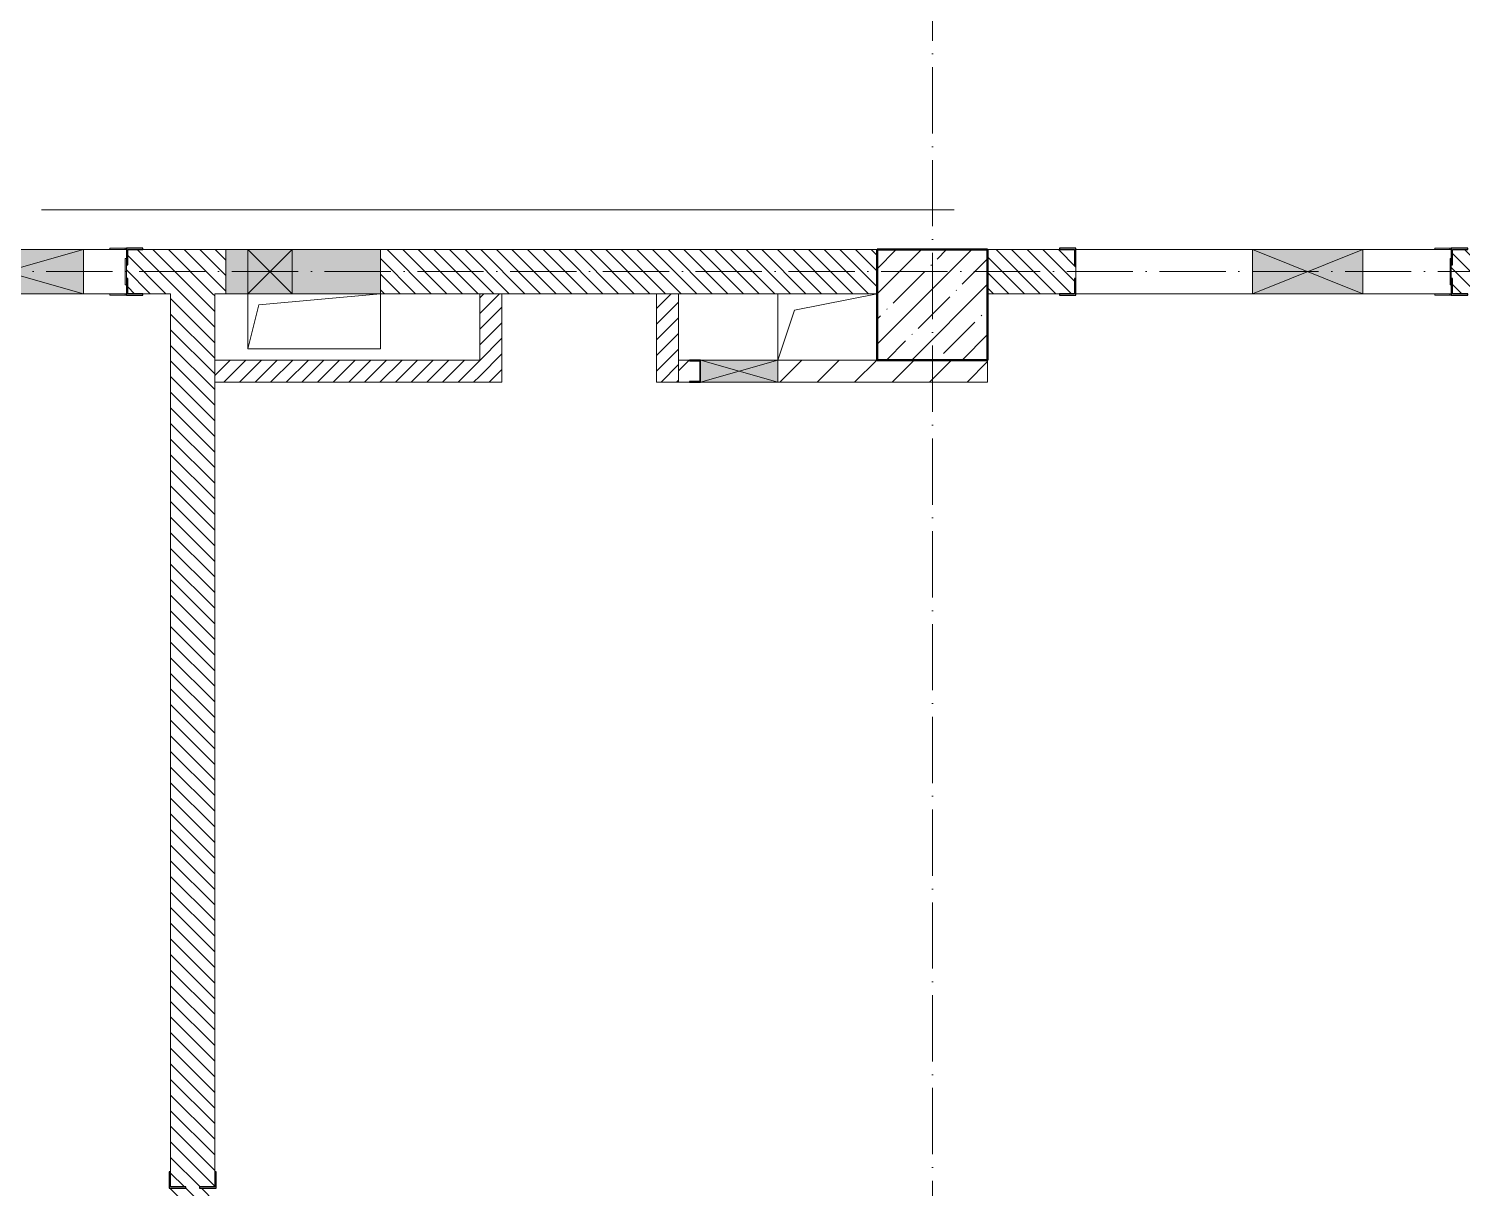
# Model space of a CAD drawing. Header units: millimetres. Extents: x -12989 to 629078, y -109036 to 555275.
# Drawn here: x 315628 to 322121, y -27932 to -22682 of the extents above; entities that cross this region are included whole.
import ezdxf

# ---------------------------------------------------------------- set-up
doc = ezdxf.new("R2010")
doc.units = ezdxf.units.MM
doc.linetypes.add('50_200_ШТРИХ_1Т_ш5_п1_п1_', pattern=[700, 500, -100, 0, -100])
for name, color, linetype, lineweight in [('4 -стяжа', 7, 'Continuous', 30), ('A-DETL-GENF-OTLN', 7, 'Continuous', 9), ('A-DETL-GENF-OTLN-2', 7, 'Continuous', 5), ('A-FLOR-____-OTLN', 7, 'Continuous', 9), ('A-GENM-____-MCUT', 7, 'Continuous', 25), ('A-GENM-____-OTLN', 7, 'Continuous', 9), ('A-GENM-____-OTLN-1', 7, 'Continuous', 25), ('A-GLAZ-____-OTLN', 7, 'Continuous', 9), ('A-WALL-____-MCUT', 7, 'Continuous', 13), ('A-WALL-____-PATT-1', 7, 'Continuous', 9), ('A-WALL-FNSH-MCUT-1', 7, 'Continuous', 9), ('I-WALL-____-OTLN', 7, 'Continuous', 9), ('S-COLS-____-MCUT', 7, 'Continuous', 50), ('S-COLS-____-OTLN', 7, 'Continuous', 9), ('S-GRID-____-OTLN-1', 7, '50_200_ШТРИХ_1Т_ш5_п1_п1_', 9)]:
    doc.layers.add(name, color=color, linetype=linetype, lineweight=lineweight)
doc.layers.add('A-DETL-GENF-OTLN-3', color=9, linetype='Continuous', lineweight=9, true_color=0x808080)
doc.layers.get('4 -стяжа').off()
pattern_1 = [(135, (283770.707, -86863.456), (-35.35534, -35.35534), [])]
pattern_2 = [(45, (283770.707, -86863.456), (-35.35534, 35.35534), [])]

# ---------------------------------------------------------------- blocks, each defined once
blk = doc.blocks.new('BSC_Колонна _Прямоугольная - 500х500-V15-АР1_План отверстий 3 этажа в осях 1-64_Ю-ЯЯ')
at = {"layer": 'S-COLS-____-OTLN'}
h = blk.add_hatch(dxfattribs=at)
h.set_pattern_fill('FP_22', color=256, style=0, pattern_type=2)
h.set_pattern_definition([(45, (-35950, -62931.04), (-114.04925, 114.04925), []), (45, (-35835.95, -62931.04), (-114.04925, 114.04925), [201.613, -40.323, 3.353, -36.97])])
h.paths.add_polyline_path([(-250, -250), (250, -250), (250, 250), (-250, 250)], flags=0)
at = {"layer": 'S-COLS-____-MCUT'}
for p, q in [((250, 250), (-250, 250)), ((-250, 250), (-250, -250)), ((250, -250), (250, 250)), ((-250, -250), (250, -250))]:
    blk.add_line(p, q, dxfattribs=at)
blk = doc.blocks.new('Фахверк_СКБ_Уголок - 200_3960-28268576-АР1_План отверстий 3 этажа в осях 1-64_Ю-ЯЯ')
at = {"layer": 'A-GENM-____-MCUT'}
for p, q in [((200, 156), (125, 156)), ((125, 156), (125, 81)), ((131, 81), (131, 150)), ((131, 150), (200, 150)), ((200, 150), (200, 156)), ((125, 81), (131, 81)), ((131, 19), (125, 19)), ((125, 19), (125, -56)), ((131, -50), (131, 19)), ((125, -56), (200, -56)), ((200, -50), (131, -50)), ((200, -56), (200, -50))]:
    blk.add_line(p, q, dxfattribs=at)
blk = doc.blocks.new('154_Стойка_СКБ_Уголок - СМ-2480_200-28346303-АР1_План отверстий 3 этажа в осях 1-64_Ю-ЯЯ')
at = {"layer": 'A-GENM-____-MCUT'}
for p, q in [((125, 156), (125, 81)), ((200, 156), (125, 156)), ((131, 81), (131, 150)), ((131, 150), (200, 150)), ((200, 150), (200, 156)), ((125, 81), (131, 81)), ((131, 19), (125, 19)), ((125, 19), (125, -56)), ((131, -50), (131, 19)), ((125, -56), (200, -56)), ((200, -50), (131, -50)), ((200, -56), (200, -50))]:
    blk.add_line(p, q, dxfattribs=at)
blk = doc.blocks.new('Стойка_Влож_Полоса боковая - Полоса-V164-АР1_План отверстий 3 этажа в осях 1-64_Ю-ЯЯ')
at = {"layer": 'A-GENM-____-OTLN'}
for p, q in [((-5, 60), (0, 60)), ((-5, -60), (-5, 60)), ((0, 31), (0, -31)), ((0, -60), (-5, -60))]:
    blk.add_line(p, q, dxfattribs=at)
blk = doc.blocks.new('Стойка_Влож_Уголок_Опорный - Уголок-28213941-АР1_План отверстий 3 этажа в осях 1-64_Ю-ЯЯ')
at = {"layer": 'A-GENM-____-OTLN'}
for p, q in [((-212, -6), (-212, 0)), ((0, 0), (0, -6)), ((-212, -75), (-212, -6)), ((-212, -6), (-206, -6)), ((-6, -6), (0, -6)), ((0, -6), (0, -75)), ((-212, -75), (-206, -75)), ((-6, -75), (0, -75))]:
    blk.add_line(p, q, dxfattribs=at)
blk = doc.blocks.new('Фахверк_СКБ_Уголок - 200_3960-28339211-АР1_План отверстий 3 этажа в осях 1-64_Ю-ЯЯ')
at = {"layer": 'A-GENM-____-MCUT'}
for p, q in [((125, 156), (50, 156)), ((50, 156), (50, 150)), ((50, 150), (119, 150)), ((119, 150), (119, 81)), ((125, 81), (125, 156)), ((119, 81), (125, 81)), ((125, 19), (119, 19)), ((119, 19), (119, -50)), ((125, -56), (125, 19)), ((119, -50), (50, -50)), ((50, -50), (50, -56)), ((50, -56), (125, -56))]:
    blk.add_line(p, q, dxfattribs=at)
blk = doc.blocks.new('AR_Отверстие Ниша - Лючок-36918136-АР1_План отверстий 3 этажа в осях 1-64_Ю-ЯЯ')
at = {"layer": 'A-GLAZ-____-OTLN'}
h = blk.add_hatch(color=256, dxfattribs=at)
h.paths.add_polyline_path([(-350, -100), (-250, -100), (-250, 100), (-350, 100)], flags=0)
h.paths.add_polyline_path([(350, -100), (350, 100), (-50, 100), (-50, -100)], flags=0)
for p, q in [((-350, 100), (-250, 100)), ((-350, -100), (-350, 100)), ((-50, 100), (350, 100)), ((350, 100), (350, -100)), ((-250, -100), (-350, -100)), ((350, -100), (-50, -100))]:
    blk.add_line(p, q, dxfattribs=at)
blk = doc.blocks.new('AR_Отверстие прямоугольное _в стене_ - AR_Отверстие прямоугольное _в стене__ВК-32405534-АР1_План отверстий 3 этажа в осях 1-64_Ю-ЯЯ')
at = {"layer": 'A-GLAZ-____-OTLN'}
blk.add_hatch(color=256, dxfattribs=at).paths.add_polyline_path([(100, -100), (100, 100), (-100, 100), (-100, -100)], flags=0)
at = {"layer": 'A-DETL-GENF-OTLN'}
for p, q in [((-100, -100), (-100, 100)), ((-100, 100), (100, 100)), ((100, 100), (-100, -100)), ((-100, 100), (100, -100)), ((100, 100), (-100, 100)), ((-100, 100), (-100, -100)), ((100, 100), (100, -100)), ((100, -100), (100, 100)), ((100, -100), (-100, -100)), ((-100, -100), (100, -100))]:
    blk.add_line(p, q, dxfattribs=at)
blk = doc.blocks.new('AR_Отверстие прямоугольное _в плите_ - AR_Отверстие прямоугольное _в плите_-30459255-АР1_План отверстий 3 этажа в осях 1-64_Ю-ЯЯ')
at = {"layer": 'A-GENM-____-OTLN'}
for p, q in [((-300, 125), (-300, -125)), ((-300, -125), (-250, 75)), ((-250, 75), (300, 125)), ((300, -125), (300, 125)), ((-300, -125), (300, -125))]:
    blk.add_line(p, q, dxfattribs=at)
blk = doc.blocks.new('AR_Отверстие прямоугольное _в плите_ - AR_Отверстие прямоугольное _в плите_-V198-АР1_План отверстий 3 этажа в осях 1-64_Ю-ЯЯ')
at = {"layer": 'A-GENM-____-OTLN'}
for p, q in [((-225, 150), (-225, -150)), ((-150, 75), (225, 150)), ((-225, -150), (-150, 75))]:
    blk.add_line(p, q, dxfattribs=at)
blk = doc.blocks.new('AR_Отверстие прямоугольное _в стене_ - AR_Отверстие прямоугольное _в стене__ОВ-36917871-АР1_План отверстий 3 этажа в осях 1-64_Ю-ЯЯ')
at = {"layer": 'A-GLAZ-____-OTLN'}
blk.add_hatch(color=256, dxfattribs=at).paths.add_polyline_path([(350, -100), (350, 100), (-350, 100), (-350, -100)], flags=0)
at = {"layer": 'A-DETL-GENF-OTLN'}
for p, q in [((-350, -100), (-350, 100)), ((-350, 100), (350, 100)), ((350, 100), (-350, -100)), ((-350, 100), (350, -100)), ((350, 100), (-350, 100)), ((-350, 100), (-350, -100)), ((350, 100), (350, -100)), ((350, -100), (350, 100)), ((350, -100), (-350, -100)), ((-350, -100), (350, -100))]:
    blk.add_line(p, q, dxfattribs=at)
blk = doc.blocks.new('AR_Отверстие прямоугольное _в стене_ - AR_Отверстие прямоугольное _в стене__ОВ-36925132-АР1_План отверстий 3 этажа в осях 1-64_Ю-ЯЯ')
at = {"layer": 'A-GLAZ-____-OTLN'}
blk.add_hatch(color=256, dxfattribs=at).paths.add_polyline_path([(-175, -50), (175, -50), (175, 50), (-175, 50), (-175, -47)], flags=0)
at = {"layer": 'A-DETL-GENF-OTLN'}
for p, q in [((-175, 50), (175, 50)), ((175, 50), (-175, -50)), ((-175, 50), (175, -50)), ((175, 50), (-175, 50)), ((175, 50), (175, -50)), ((175, -50), (175, 50)), ((175, -50), (-175, -50)), ((-175, -50), (175, -50))]:
    blk.add_line(p, q, dxfattribs=at)
blk = doc.blocks.new('AR_Отверстие прямоугольное _в стене_ - AR_Отверстие прямоугольное _в стене__ОВ-36924659-АР1_План отверстий 3 этажа в осях 1-64_Ю-ЯЯ')
at = {"layer": 'A-GLAZ-____-OTLN'}
blk.add_hatch(color=256, dxfattribs=at).paths.add_polyline_path([(250, -100), (250, 100), (-250, 100), (-250, -100)], flags=0)
at = {"layer": 'A-DETL-GENF-OTLN'}
for p, q in [((-250, -100), (-250, 100)), ((-250, 100), (250, 100)), ((250, 100), (-250, -100)), ((-250, 100), (250, -100)), ((250, 100), (-250, 100)), ((-250, 100), (-250, -100)), ((250, 100), (250, -100)), ((250, -100), (250, 100)), ((250, -100), (-250, -100)), ((-250, -100), (250, -100))]:
    blk.add_line(p, q, dxfattribs=at)
blk = doc.blocks.new('154_Фахверк_СКБ_Швеллер - Тип_100_3960_зеркало-36793856-АР1_План отверстий 3 этажа в осях 1-64_Ю-ЯЯ')
at = {"layer": 'A-GENM-____-MCUT'}
for p, q in [((175, 50), (125, 50)), ((125, 50), (125, -50)), ((128, 47), (175, 47)), ((128, -47), (128, 47)), ((175, 47), (175, 50)), ((125, -50), (175, -50)), ((175, -47), (128, -47)), ((175, -50), (175, -47))]:
    blk.add_line(p, q, dxfattribs=at)
blk = doc.blocks.new('DET_L_Имитация разреза_ISO2-5 - Низ-29858842-АР1_План отверстий 3 этажа в осях 1-64_Ю-ЯЯ')
at = {"layer": 'A-DETL-GENF-OTLN-3'}
blk.add_line((143.1, 0), (4276.5, 0), dxfattribs=at)
blk = doc.blocks.new('3эт')
at = {"layer": 'S-GRID-____-OTLN-1', "color": 251, "ltscale": 0.6, "true_color": 0x636466}
for p, q in [((319720.7, 4029.4), (319720.7, -33971.9)), ((387845.1, -23782.4), (279101.9, -23782.4))]:
    blk.add_line(p, q, dxfattribs=at)

msp = doc.modelspace()

# ---------------------------------------------------------------- hatches: boundary and pattern name
at = {"layer": 'A-WALL-____-PATT-1'}
h = msp.add_hatch(dxfattribs=at)
h.set_pattern_fill('FP_9', color=256, style=0, pattern_type=2)
h.set_pattern_definition(pattern_1)
h.paths.add_polyline_path([(319470.7074, -23882.4142), (319470.7074, -23682.4142), (317220.7074, -23682.4142), (317220.7074, -23882.4142), (319105.9672, -23882.4142)], flags=0)
h.paths.add_polyline_path([(316076.7074, -23882.4142), (316520.7074, -23882.4142), (316520.7074, -23682.4142), (316076.7074, -23682.4142), (316076.7074, -23751.4142), (316070.7074, -23751.4142), (316070.7074, -23813.4142), (316076.7074, -23813.4142), (316076.7074, -23842.4142)], flags=0)
h.paths.add_polyline_path([(314295.7074, -23882.4142), (314364.7074, -23882.4142), (314364.7074, -23813.4142), (314370.7074, -23813.4142), (314370.7074, -23751.4142), (314364.7074, -23751.4142), (314364.7074, -23682.4142), (313970.7074, -23682.4142), (313970.7074, -23882.4142)], flags=0)
h = msp.add_hatch(dxfattribs=at)
h.set_pattern_fill('FP_9', color=256, style=0, pattern_type=2)
h.set_pattern_definition(pattern_1)
h.paths.add_polyline_path([(320295.7074, -23882.4142), (320364.7074, -23882.4142), (320364.7074, -23813.4142), (320370.7074, -23813.4142), (320370.7074, -23751.4142), (320364.7074, -23751.4142), (320364.7074, -23682.4142), (319970.7074, -23682.4142), (319970.7074, -23882.4142), (320164.7074, -23882.4142)], flags=0)
h.paths.add_polyline_path([(322076.7074, -23882.4142), (322470.7074, -23882.4142), (322470.7074, -23682.4142), (322076.7074, -23682.4142), (322076.7074, -23751.4142), (322070.7074, -23751.4142), (322070.7074, -23813.4142), (322076.7074, -23813.4142), (322076.7074, -23842.4142)], flags=0)
h = msp.add_hatch(dxfattribs=at)
h.set_pattern_fill('FP_9', color=256, style=0, pattern_type=2)
h.set_pattern_definition(pattern_1)
h.paths.add_polyline_path([(316470.7074, -31432.4142), (316470.7074, -27932.4142), (316401.7074, -27932.4142), (316401.7074, -27926.4142), (316470.7074, -27926.4142), (316470.7074, -23882.4142), (316270.7074, -23882.4142), (316270.7074, -27926.4142), (316339.7074, -27926.4142), (316339.7074, -27932.4142), (316270.7074, -27932.4142), (316270.7074, -31432.4142), (316454.7708, -31432.4142)], flags=0)
h = msp.add_hatch(dxfattribs=at)
h.set_pattern_fill('FP_8', color=256, style=0, pattern_type=2)
h.set_pattern_definition(pattern_2)
h.paths.add_polyline_path([(317770.7074, -24282.4142), (317770.7074, -23882.4142), (317670.7074, -23882.4142), (317670.7074, -24282.4142)], flags=0)
h = msp.add_hatch(dxfattribs=at)
h.set_pattern_fill('FP_8', color=256, style=0, pattern_type=2)
h.set_pattern_definition(pattern_2)
h.paths.add_polyline_path([(318570.7074, -24282.4142), (318570.7074, -23882.4142), (318470.7074, -23882.4142), (318470.7074, -24282.4142)], flags=0)
h = msp.add_hatch(dxfattribs=at)
h.set_pattern_fill('FP_8', color=256, style=0, pattern_type=2)
h.set_pattern_definition(pattern_2)
h.paths.add_polyline_path([(316470.7074, -24282.4142), (317670.7074, -24282.4142), (317670.7074, -24182.4142), (316470.7074, -24182.4142)], flags=0)
h = msp.add_hatch(dxfattribs=at)
h.set_pattern_fill('FP_7', color=256, style=0, pattern_type=2)
h.set_pattern_definition([(45, (283770.71, -86863.46), (-84.85281, 84.85281), [])])
h.paths.add_polyline_path([(318620.7074, -24282.4142), (318620.7074, -24279.4142), (318667.7074, -24279.4142), (318667.7074, -24185.4142), (318620.7074, -24185.4142), (318620.7074, -24182.4142), (318570.7074, -24182.4142), (318570.7074, -24282.4142)], flags=0)
h.paths.add_polyline_path([(319970.7074, -24282.4142), (319970.7074, -24182.4142), (319020.7074, -24182.4142), (319020.7074, -24282.4142), (319470.7074, -24282.4142)], flags=0)

# ---------------------------------------------------------------- linework, layer by layer
at = {"layer": 'A-FLOR-____-OTLN'}
for p, q in [((316620.7074, -24132.4142), (316620.7074, -23882.4142)), ((317220.7074, -23882.4142), (317220.7074, -24132.4142)), ((319020.7074, -24182.4142), (319020.7074, -23882.4142)), ((317220.7074, -24132.4142), (316620.7074, -24132.4142))]:
    msp.add_line(p, q, dxfattribs=at)
at = {"layer": 'A-WALL-____-MCUT'}
for p, q in [((316520.7074, -23682.4142), (316145.7074, -23682.4142)), ((319470.7074, -23682.4142), (317220.7074, -23682.4142)), ((320295.7074, -23682.4142), (319970.7074, -23682.4142)), ((320370.7074, -23813.4142), (320370.7074, -23751.4142)), ((316145.7074, -23882.4142), (316270.7074, -23882.4142)), ((316270.7074, -23882.4142), (316270.7074, -27857.4142)), ((316470.7074, -27857.4142), (316470.7074, -23882.4142)), ((316470.7074, -23882.4142), (316520.7074, -23882.4142)), ((317220.7074, -23882.4142), (319470.7074, -23882.4142)), ((319970.7074, -23882.4142), (320295.7074, -23882.4142))]:
    msp.add_line(p, q, dxfattribs=at)
at = {"layer": 'A-WALL-FNSH-MCUT-1'}
for p, q in [((317670.7074, -23882.4142), (317670.7074, -24182.4142)), ((317770.7074, -24282.4142), (317770.7074, -23882.4142)), ((318470.7074, -23882.4142), (318470.7074, -24282.4142)), ((318570.7074, -24282.4142), (318570.7074, -23882.4142)), ((317670.7074, -24182.4142), (316470.7074, -24182.4142)), ((318620.7074, -24182.4142), (318570.7074, -24182.4142)), ((318570.7074, -24182.4142), (318570.7074, -24282.4142)), ((319470.7074, -24182.4142), (319020.7074, -24182.4142)), ((319970.7074, -24282.4142), (319970.7074, -24182.4142)), ((316470.7074, -24282.4142), (317770.7074, -24282.4142)), ((318470.7074, -24282.4142), (318570.7074, -24282.4142)), ((318570.7074, -24282.4142), (318620.7074, -24282.4142)), ((319020.7074, -24282.4142), (319970.7074, -24282.4142))]:
    msp.add_line(p, q, dxfattribs=at)
at = {"layer": 'I-WALL-____-OTLN'}
for p, q in [((315875.7074, -23682.4142), (316070.7074, -23682.4142)), ((320370.7074, -23682.4142), (321170.7074, -23682.4142)), ((321670.7074, -23682.4142), (322070.7074, -23682.4142)), ((316070.7074, -23882.4142), (315875.7074, -23882.4142)), ((321170.7074, -23882.4142), (320370.7074, -23882.4142)), ((322070.7074, -23882.4142), (321670.7074, -23882.4142))]:
    msp.add_line(p, q, dxfattribs=at)

# ---------------------------------------------------------------- block references
at = {"layer": '4 -стяжа'}
msp.add_blockref('3эт', (0, 0), dxfattribs=at)
at = {"layer": 'A-DETL-GENF-OTLN-2', "rotation": 180}
msp.add_blockref('DET_L_Имитация разреза_ISO2-5 - Низ-29858842-АР1_План отверстий 3 этажа в осях 1-64_Ю-ЯЯ', (319961.9643, -23502.4142), dxfattribs=at)
at = {"layer": 'A-GENM-____-OTLN', "rotation": 269.9999999999996}
for p in [(316070.7074, -23888.4142), (322070.7074, -23888.4142)]:
    msp.add_blockref('Стойка_Влож_Уголок_Опорный - Уголок-28213941-АР1_План отверстий 3 этажа в осях 1-64_Ю-ЯЯ', p, dxfattribs=at)
at = {"layer": 'A-GENM-____-OTLN'}
for name, p in [('Стойка_Влож_Полоса боковая - Полоса-V164-АР1_План отверстий 3 этажа в осях 1-64_Ю-ЯЯ', (316070.7074, -23782.4142)), ('Стойка_Влож_Полоса боковая - Полоса-V164-АР1_План отверстий 3 этажа в осях 1-64_Ю-ЯЯ', (322070.7074, -23782.4142)), ('AR_Отверстие прямоугольное _в плите_ - AR_Отверстие прямоугольное _в плите_-30459255-АР1_План отверстий 3 этажа в осях 1-64_Ю-ЯЯ', (316920.7074, -24007.4142)), ('AR_Отверстие прямоугольное _в плите_ - AR_Отверстие прямоугольное _в плите_-V198-АР1_План отверстий 3 этажа в осях 1-64_Ю-ЯЯ', (319245.7074, -24032.4142))]:
    msp.add_blockref(name, p, dxfattribs=at)
at = {"layer": 'A-GENM-____-OTLN-1'}
for p in [(315945.7074, -23832.4142), (321945.7074, -23832.4142)]:
    msp.add_blockref('154_Стойка_СКБ_Уголок - СМ-2480_200-28346303-АР1_План отверстий 3 этажа в осях 1-64_Ю-ЯЯ', p, dxfattribs=at)
for name, p, rotation in [('Фахверк_СКБ_Уголок - 200_3960-28268576-АР1_План отверстий 3 этажа в осях 1-64_Ю-ЯЯ', (320495.7074, -23732.4142), 180), ('154_Фахверк_СКБ_Швеллер - Тип_100_3960_зеркало-36793856-АР1_План отверстий 3 этажа в осях 1-64_Ю-ЯЯ', (318795.7074, -24232.4142), 180), ('Фахверк_СКБ_Уголок - 200_3960-28339211-АР1_План отверстий 3 этажа в осях 1-64_Ю-ЯЯ', (316320.7074, -27807.4142), 269.9999999999999)]:
    msp.add_blockref(name, p, dxfattribs=dict(at, rotation=rotation))
at = {"layer": 'A-GLAZ-____-OTLN'}
for name, p in [('AR_Отверстие прямоугольное _в стене_ - AR_Отверстие прямоугольное _в стене__ОВ-36917871-АР1_План отверстий 3 этажа в осях 1-64_Ю-ЯЯ', (315525.7074, -23782.4142)), ('AR_Отверстие Ниша - Лючок-36918136-АР1_План отверстий 3 этажа в осях 1-64_Ю-ЯЯ', (316870.7074, -23782.4142)), ('AR_Отверстие прямоугольное _в стене_ - AR_Отверстие прямоугольное _в стене__ВК-32405534-АР1_План отверстий 3 этажа в осях 1-64_Ю-ЯЯ', (316720.7074, -23782.4142)), ('AR_Отверстие прямоугольное _в стене_ - AR_Отверстие прямоугольное _в стене__ОВ-36924659-АР1_План отверстий 3 этажа в осях 1-64_Ю-ЯЯ', (321420.7074, -23782.4142)), ('AR_Отверстие прямоугольное _в стене_ - AR_Отверстие прямоугольное _в стене__ОВ-36925132-АР1_План отверстий 3 этажа в осях 1-64_Ю-ЯЯ', (318845.7074, -24232.4142))]:
    msp.add_blockref(name, p, dxfattribs=at)
at = {"layer": 'S-COLS-____-OTLN'}
msp.add_blockref('BSC_Колонна _Прямоугольная - 500х500-V15-АР1_План отверстий 3 этажа в осях 1-64_Ю-ЯЯ', (319720.7074, -23932.4142), dxfattribs=at)

doc.saveas('drawing.dxf')
